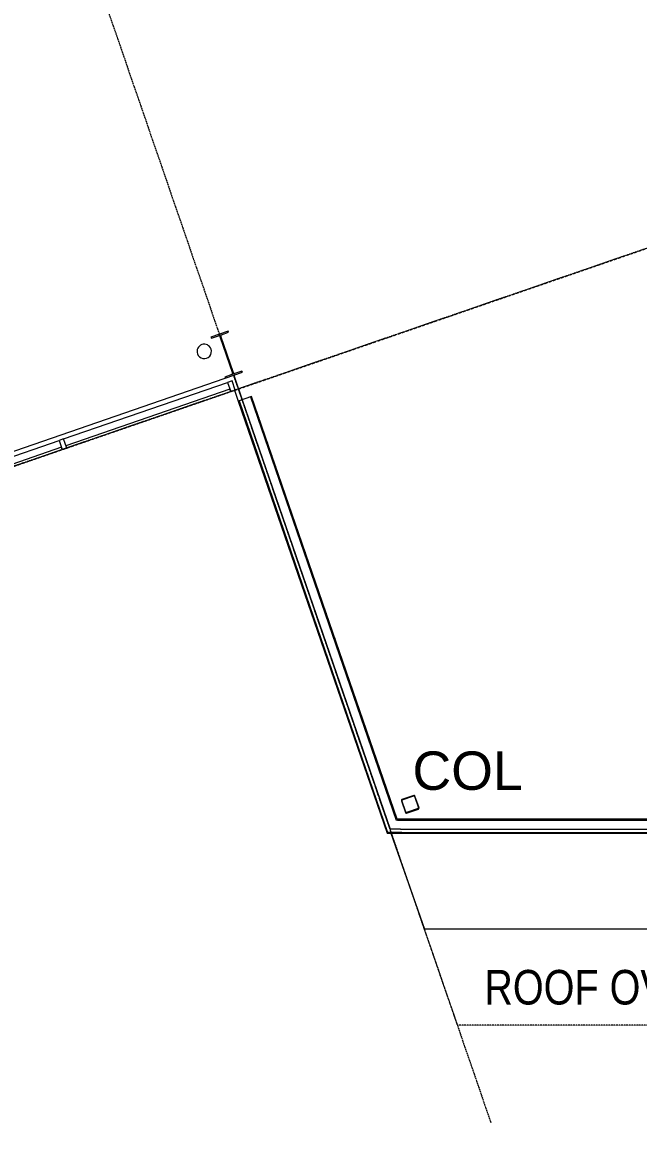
# Model space of a CAD drawing. Header units: millimetres. Extents: x -2612262 to -2065320, y 3717813 to 4283368.
# Drawn here: x -2400033 to -2393614, y 3966301 to 3977993 of the extents above; entities that cross this region are included whole.
import ezdxf

# ---------------------------------------------------------------- set-up
doc = ezdxf.new("R2010")
doc.units = ezdxf.units.MM
for name, pattern in [('Aligning Line', [3.2004, 1.6002, -1.6002]), ('Grid Line', [21, 12, -3, 3, -3]), ('Overhead', [4, 2.5, -1.5])]:
    doc.linetypes.add(name, pattern=pattern)
for name, color, linetype, lineweight in [('A-FLOR', 192, 'Continuous', 5), ('A-FLOR-OVHD', 1, 'Overhead', 13), ('A-GLAZ-CURT', 52, 'Continuous', 5), ('A-GLAZ-CWMG', 51, 'Continuous', 5), ('A-WALL', 113, 'Continuous', 5), ('A-WALL-PATT', 111, 'Continuous', 13), ('G-ANNO-REFR', 1, 'Aligning Line', 5), ('G-ANNO-TEXT', 231, 'Continuous', 5), ('P-SANR-FIXT', 6, 'Continuous', 5), ('S-BEAM', 12, 'Continuous', 5), ('S-COLS', 52, 'Continuous', 5), ('S-COLS-IDEN', 171, 'Continuous', 5), ('S-GRID', 1, 'Continuous', 5)]:
    doc.layers.add(name, color=color, linetype=linetype, lineweight=lineweight)
doc.styles.add('Arial Narrow_3', font='ARIALN.TTF', dxfattribs={"height": 360})
doc.styles.add('Arial_3', font='arial.ttf', dxfattribs={"height": 400})
picture_1 = doc.add_image_def('image1.jpg', size_in_pixel=(6528, 5638))
pattern_1 = [(0, (0, 0), (812.8, 203.2), [67.056, -542.544, 67.056, -542.544, -3251.2]), (0, (0, 0), (812.8, 203.2), [-1219.2, 67.056, -1152.144, 67.056, -542.544, -1422.4]), (0, (0, 0), (812.8, 203.2), [-3048, 67.056, -339.344, 67.056, -948.944]), (120, (304.8, 101.6), (-582.376362, 602.305448), [67.056, -542.544, 67.056, -542.544, -3251.2]), (120, (304.8, 101.6), (-582.376362, 602.305448), [-1219.2, 67.056, -1152.144, 67.056, -542.544, -1422.4]), (120, (304.8, 101.6), (-582.376362, 602.305448), [-3048, 67.056, -339.344, 67.056, -948.944]), (240, (406.4, 508), (-230.423638, -805.505448), [67.056, -542.544, 67.056, -542.544, -3251.2]), (240, (406.4, 508), (-230.423638, -805.505448), [-1219.2, 67.056, -1152.144, 67.056, -542.544, -1422.4]), (240, (406.4, 508), (-230.423638, -805.505448), [-3048, 67.056, -339.344, 67.056, -948.944])]

# ---------------------------------------------------------------- blocks, each defined once
blk = doc.blocks.new('Downpipe - Straight - 01 - 150D-V111-GA - Part A')
at = {"layer": 'P-SANR-FIXT'}
for start, end in [(0, 180), (360, 180), (180, 0), (180, 360)]:
    blk.add_arc((-40, 100), 75, start, end, dxfattribs=at)
blk = doc.blocks.new('SHS-Square Hollow Section-Column - 150x150xSHS-2903739-GA - Part A')
at = {"layer": 'S-COLS', "lineweight": 15}
for p, q in [((-75, 65), (-75, -65)), ((-70, -65), (-70, 65)), ((65, 75), (-65, 75)), ((-65, 70), (65, 70)), ((70, 65), (70, -65)), ((75, -65), (75, 65)), ((65, -70), (-65, -70)), ((-65, -75), (65, -75))]:
    blk.add_line(p, q, dxfattribs=at)
for centre, radius, start, end in [((-65, 65), 10, 90, 180), ((-65, 65), 5, 90, 180), ((65, 65), 10, 360, 90), ((65, 65), 5, 0, 90), ((-65, -65), 10, 180, 270), ((-65, -65), 5, 180, 270), ((65, -65), 5, 270, 0), ((65, -65), 10, 270, 360)]:
    blk.add_arc(centre, radius, start, end, dxfattribs=at)
blk = doc.blocks.new('System Panel - Glazed-2890822-GA - Part A')
at = {"layer": 'A-GLAZ-CURT'}
for p, q in [((904, 49), (-904, 49)), ((-904, 49), (-904, 24)), ((-904, 24), (904, 24)), ((904, 24), (904, 49))]:
    blk.add_line(p, q, dxfattribs=at)
blk = doc.blocks.new('Rectangular Mullion - 50x100mm-2890358-GA - Part A')
at = {"layer": 'A-GLAZ-CWMG'}
for p, q in [((-2399604, 3973653), (-2397896, 3974241)), ((-2399572, 3973559), (-2397863, 3974147))]:
    blk.add_line(p, q, dxfattribs=at)
blk = doc.blocks.new('Rectangular Mullion - 50x100mm-1425435-GA - Part A')
at = {"layer": 'A-GLAZ-CWMG'}
for p, q in [((0, 50), (-50, 50)), ((-50, 50), (-50, -50)), ((0, -50), (0, 50)), ((-50, -50), (0, -50))]:
    blk.add_line(p, q, dxfattribs=at)
blk = doc.blocks.new('System Panel - Glazed-1425433-GA - Part A')
at = {"layer": 'A-GLAZ-CURT'}
for p, q in [((950, 50), (-950, 50)), ((-950, 50), (-950, 25)), ((-950, 25), (950, 25)), ((950, 25), (950, 50))]:
    blk.add_line(p, q, dxfattribs=at)
blk = doc.blocks.new('Rectangular Mullion - 50x100mm-V112-GA - Part A')
at = {"layer": 'A-GLAZ-CWMG'}
for p, q in [((-2401448, 3973018), (-2399651, 3973637)), ((-2401415, 3972924), (-2399619, 3973542))]:
    blk.add_line(p, q, dxfattribs=at)
blk = doc.blocks.new('Rectangular Mullion - 50x100mm-1425432-GA - Part A')
at = {"layer": 'A-GLAZ-CWMG'}
for p, q in [((-25, 50), (25, 50)), ((-25, -50), (-25, 50)), ((25, 50), (25, -50)), ((25, -50), (-25, -50))]:
    blk.add_line(p, q, dxfattribs=at)
blk = doc.blocks.new('Structural Framing 46 - Structural Framing 1-1621990-GA - Part A')
at = {"layer": 'S-BEAM', "lineweight": 13}
for p, q in [((-2397890, 3974777), (-2398069, 3974715)), ((-2398065, 3974703), (-2397990, 3974729)), ((-2397960, 3974739), (-2397885, 3974765)), ((-2397885, 3974765), (-2397890, 3974777)), ((-2398069, 3974715), (-2398065, 3974703)), ((-2397976, 3974722), (-2397843, 3974338)), ((-2397835, 3974341), (-2397967, 3974725)), ((-2397850, 3974324), (-2397926, 3974298)), ((-2397926, 3974298), (-2397921, 3974286)), ((-2397921, 3974286), (-2397742, 3974348)), ((-2397746, 3974360), (-2397821, 3974334)), ((-2397742, 3974348), (-2397746, 3974360))]:
    blk.add_line(p, q, dxfattribs=at)
for centre, start, end in [((-2397986, 3974718), 19.0004, 109.0004), ((-2397957, 3974728), 109.0004, 199.0004), ((-2397854, 3974334), 289.0004, 19.0004), ((-2397825, 3974345), 199.0004, 289.0004)]:
    blk.add_arc(centre, 11.4, start, end, dxfattribs=at)

msp = doc.modelspace()

# ---------------------------------------------------------------- hatches: boundary and pattern name
at = {"layer": 'A-WALL-PATT', "lineweight": 5}
h = msp.add_hatch(dxfattribs=at)
h.set_pattern_fill('FP_1', color=256, style=0, pattern_type=2)
h.set_pattern_definition(pattern_1)
h.paths.add_polyline_path([(-2396228.2, 3969543.9), (-2396225.1, 3969543.9), (-2397776.6, 3974049.5), (-2397785.1, 3974046.6), (-2396234.6, 3969543.9)])
h = msp.add_hatch(dxfattribs=at)
h.set_pattern_fill('FP_1', color=256, style=0, pattern_type=2)
h.set_pattern_definition(pattern_1)
h.paths.add_polyline_path([(-2396129.1, 3969679.9), (-2396124.9, 3969679.9), (-2397645.1, 3974094.8), (-2397656.5, 3974090.9), (-2396137.6, 3969679.9)])
h = msp.add_hatch(dxfattribs=at)
h.set_pattern_fill('FP_1', color=256, style=0, pattern_type=2)
h.set_pattern_definition(pattern_1)
h.paths.add_polyline_path([(-2396124.9, 3969679.9), (-2385741.8, 3969679.9), (-2385745.9, 3969691.9), (-2396129.1, 3969691.9)])
h.paths.add_polyline_path([(-2353423.5, 3969679.9), (-2353423.5, 3969691.9), (-2366833.5, 3969691.9), (-2366833.5, 3969679.9), (-2353651, 3969679.9)])
h.paths.add_polyline_path([(-2368699.5, 3969679.9), (-2368699.5, 3969691.9), (-2385616.9, 3969691.9), (-2385651.8, 3969679.9), (-2369081.2, 3969679.9)])
h.paths.add_polyline_path([(-2385730.8, 3969679.9), (-2385667.1, 3969679.9), (-2385632.3, 3969691.9), (-2385740.7, 3969691.9), (-2385735.5, 3969679.9)])
h = msp.add_hatch(dxfattribs=at)
h.set_pattern_fill('FP_1', color=256, style=0, pattern_type=2)
h.set_pattern_definition(pattern_1)
h.paths.add_polyline_path([(-2384511.4, 3969543.9), (-2368699.5, 3969543.9), (-2368699.5, 3969552.9), (-2396228.2, 3969552.9), (-2396225.1, 3969543.9), (-2385043.5, 3969543.9)])
h.paths.add_polyline_path([(-2353423.5, 3969543.9), (-2353423.5, 3969552.9), (-2366833.5, 3969552.9), (-2366833.5, 3969543.9), (-2353651, 3969543.9)])

# ---------------------------------------------------------------- linework, layer by layer
at = {"layer": 'A-FLOR'}
for p, q in [((-2406969.8, 3971169.9), (-2397830.8, 3974316.8)), ((-2397831.5, 3974316.6), (-2397743.5, 3974060.9)), ((-2397830.8, 3974316.8), (-2397742.8, 3974061.2)), ((-2397824.2, 3974160.3), (-2397784.2, 3974046.9)), ((-2396196.4, 3969543.9), (-2395843.8, 3968543.9)), ((-2379669.3, 3968543.9), (-2395843.8, 3968543.9))]:
    msp.add_line(p, q, dxfattribs=at)
at = {"layer": 'A-FLOR-OVHD'}
for p, q in [((-2446337, 3957456), (-2341051.5, 3993708.7)), ((-2446337, 3957456), (-2341051.5, 3993708.7)), ((-2395499.4, 3967543.9), (-2397782.6, 3974174.6)), ((-2395499.4, 3967543.9), (-2397782.6, 3974174.6)), ((-2339817, 3967543.9), (-2395499.4, 3967543.9)), ((-2339817, 3967543.9), (-2395499.4, 3967543.9))]:
    msp.add_line(p, q, dxfattribs=at)
at = {"layer": 'A-WALL', "color": 250, "lineweight": 13}
for p, q in [((-2397645.1, 3974094.8), (-2397785.1, 3974046.6)), ((-2397785.1, 3974046.6), (-2396234.6, 3969543.9)), ((-2396129.1, 3969691.9), (-2397645.1, 3974094.8)), ((-2385745.9, 3969691.9), (-2396129.1, 3969691.9)), ((-2396234.6, 3969543.9), (-2368699.5, 3969543.9))]:
    msp.add_line(p, q, dxfattribs=at)
at = {"layer": 'A-WALL'}
for p, q in [((-2397776.6, 3974049.5), (-2396228.2, 3969552.9)), ((-2397743.5, 3974060.9), (-2396203.3, 3969587.9)), ((-2397656.5, 3974090.9), (-2396137.6, 3969679.9)), ((-2396093.3, 3969587.9), (-2396203.3, 3969587.9)), ((-2396124.9, 3969679.9), (-2396137.6, 3969679.9)), ((-2396124.9, 3969679.9), (-2385741.8, 3969679.9)), ((-2396093.3, 3969587.9), (-2368699.5, 3969587.9)), ((-2396081.2, 3969552.9), (-2396228.2, 3969552.9)), ((-2396081.2, 3969552.9), (-2368699.5, 3969552.9))]:
    msp.add_line(p, q, dxfattribs=at)
at = {"layer": 'S-GRID', "linetype": 'Grid Line'}
for p, q in [((-2395148.9, 3966525.9), (-2416721.1, 4029174.7)), ((-2337697.5, 3994864.2), (-2467184.7, 3950277.1))]:
    msp.add_line(p, q, dxfattribs=at)

# ---------------------------------------------------------------- block references
at = {"layer": 'A-GLAZ-CURT', "rotation": 199.0004071202157}
for name, p in [('System Panel - Glazed-2890822-GA - Part A', (-2398733.5, 3973900)), ('System Panel - Glazed-1425433-GA - Part A', (-2400533.3, 3973280.3))]:
    msp.add_blockref(name, p, dxfattribs=at)
at = {"layer": 'A-GLAZ-CWMG'}
for name in ['Rectangular Mullion - 50x100mm-2890358-GA - Part A', 'Rectangular Mullion - 50x100mm-V112-GA - Part A']:
    msp.add_blockref(name, (0, 0), dxfattribs=at)
at = {"layer": 'A-GLAZ-CWMG', "rotation": 19.0004071202157}
msp.add_blockref('Rectangular Mullion - 50x100mm-1425435-GA - Part A', (-2397832, 3974210.5), dxfattribs=at)
at = {"layer": 'A-GLAZ-CWMG', "extrusion": (0, 0, -1), "rotation": 340.9995928797843}
msp.add_blockref('Rectangular Mullion - 50x100mm-1425432-GA - Part A', (2399611.4, 3973597.7), dxfattribs=at)
at = {"layer": 'P-SANR-FIXT', "rotation": 199.0004071186972}
msp.add_blockref('Downpipe - Straight - 01 - 150D-V111-GA - Part A', (-2398209.3, 3974646.5), dxfattribs=at)
at = {"layer": 'S-BEAM'}
msp.add_blockref('Structural Framing 46 - Structural Framing 1-1621990-GA - Part A', (0, 0), dxfattribs=at)
at = {"layer": 'S-COLS', "rotation": 19.00040712009558}
msp.add_blockref('SHS-Square Hollow Section-Column - 150x150xSHS-2903739-GA - Part A', (-2395993.2, 3969846.7), dxfattribs=at)

# ---------------------------------------------------------------- texts
at = {"layer": 'G-ANNO-TEXT', "color": 7, "lineweight": 13, "insert": (-2395221.1, 3968119.9), "char_height": 360, "width": 8433.753, "attachment_point": 1, "style": 'Arial Narrow_3'}
msp.add_mtext('ROOF OVERHEAD SHOWN DASHED', dxfattribs=at)
at = {"layer": 'S-COLS-IDEN', "insert": (-2395969.3, 3970396.8), "char_height": 400, "width": 1410.97, "attachment_point": 1, "style": 'Arial_3'}
msp.add_mtext('COL', dxfattribs=at)

# ---------------------------------------------------------------- pictures from other files: only their frames are drawn
at = {"layer": 'G-ANNO-REFR'}
image = msp.add_image(picture_1, insert=(-2382054.9, 4283368.1), size_in_units=(433000, 373966.6), rotation=-122.11743, dxfattribs=at)
image.dxf.flags = 15

doc.saveas('drawing.dxf')
